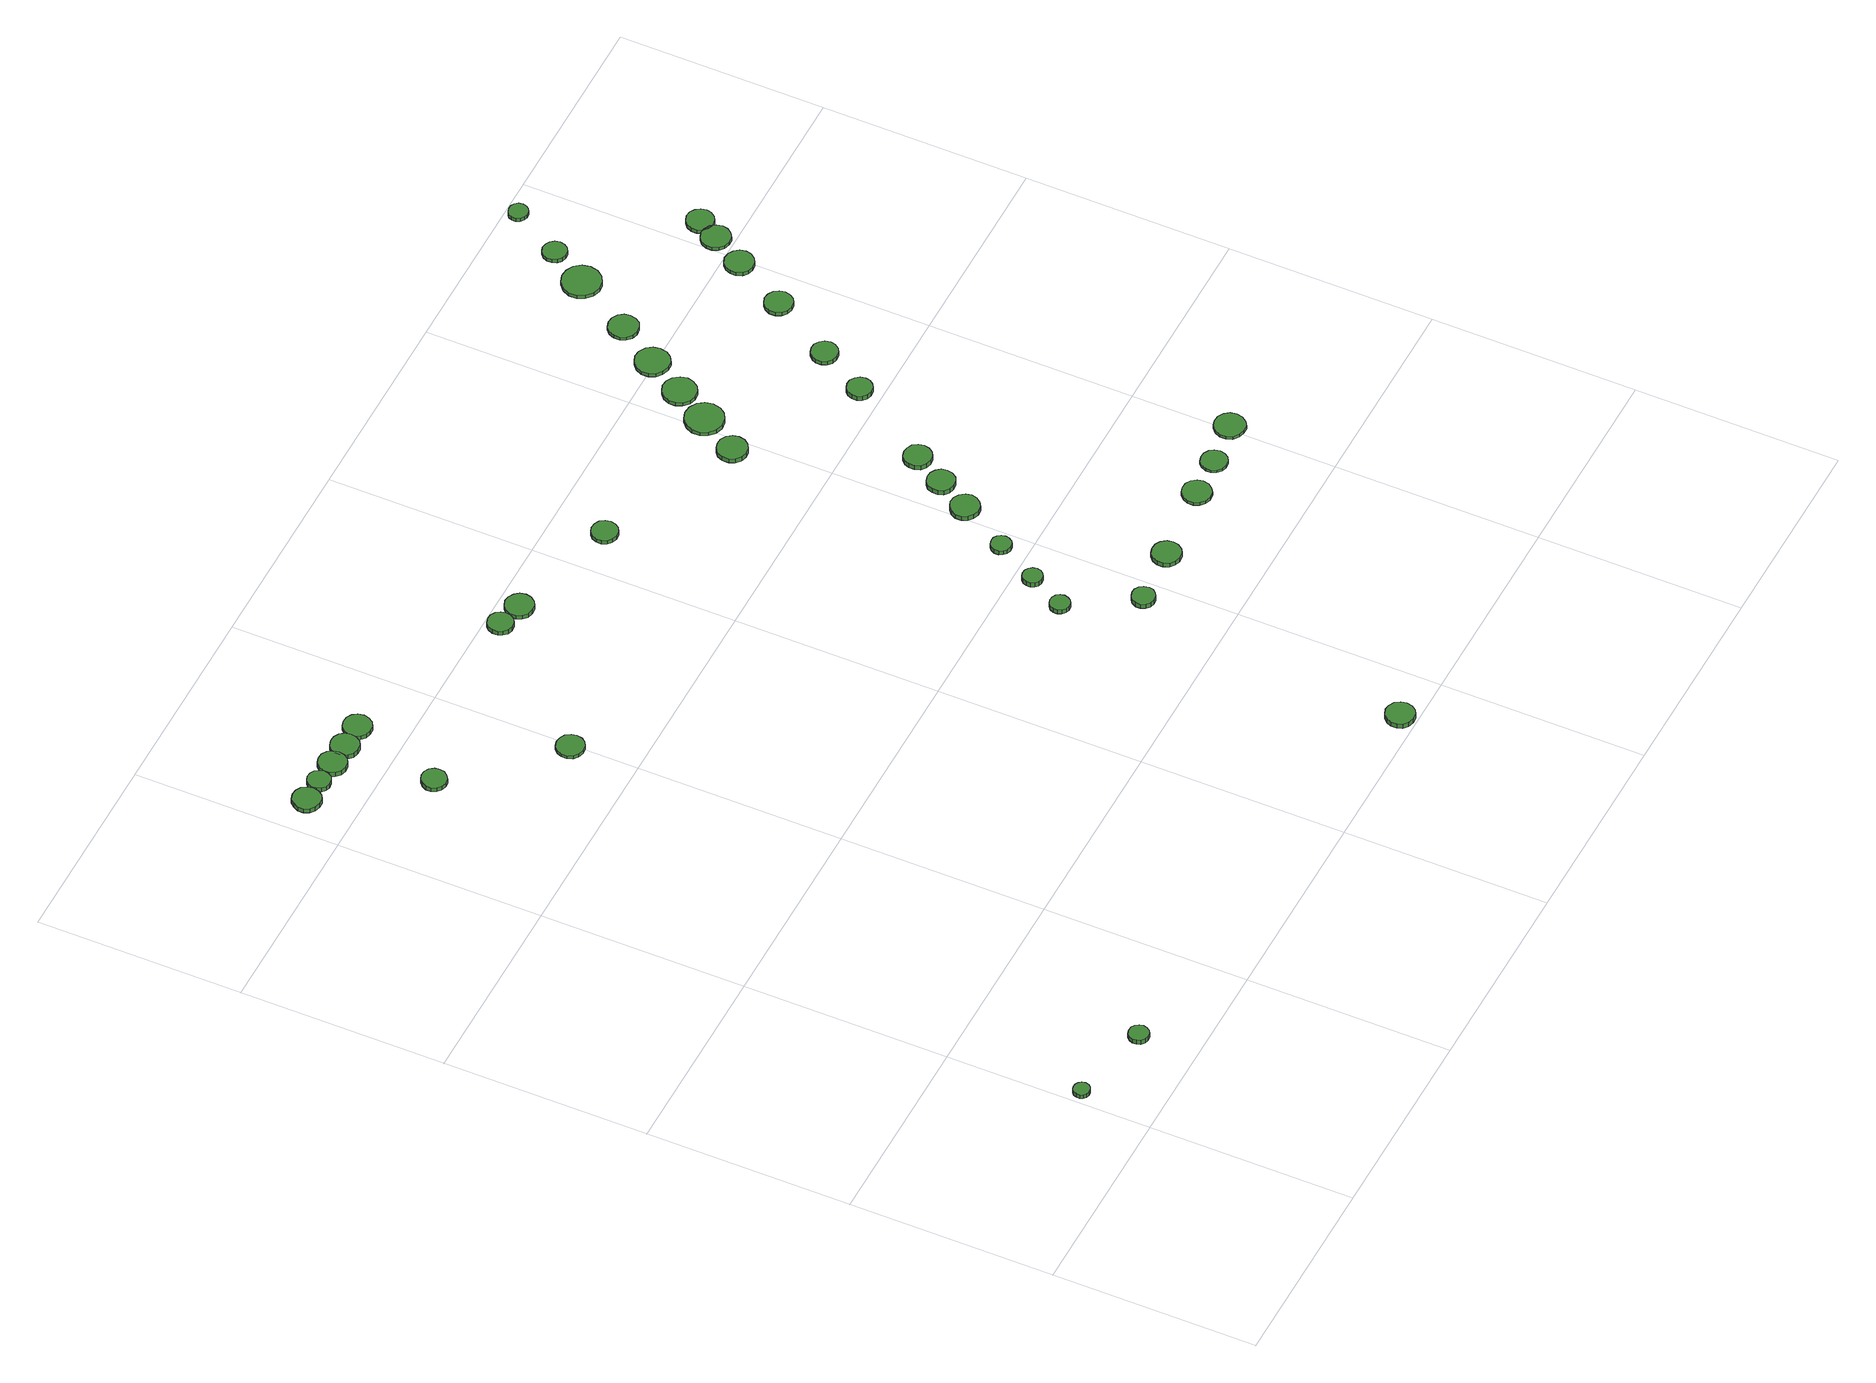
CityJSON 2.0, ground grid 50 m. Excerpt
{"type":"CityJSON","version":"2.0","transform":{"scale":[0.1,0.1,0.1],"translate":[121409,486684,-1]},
"CityObjects":{
"tree1":{"type":"SolitaryVegetationObject","attributes":{"function":"something"},"geometry":[{"type":"MultiSurface","lod":"1","boundaries":[[[0,1,2,3,4,5,6,7,8,9,10,11,12,13,14]],[[15,16,17,18,19,20,21,22,23,24,25,26,27,28,29]],[[0,29,28,1]],[[1,28,27,2]],[[2,27,26,3]],[[3,26,25,4]],[[4,25,24,5]],[[5,24,23,6]],[[6,23,22,7]],[[7,22,21,8]],[[8,21,20,9]],[[9,20,19,10]],[[10,19,18,11]],[[11,18,17,12]],[[12,17,16,13]],[[13,16,15,14]],[[14,15,29,0]]]}]},
"tree2":{"type":"SolitaryVegetationObject","attributes":{"function":"something"},"geometry":[{"type":"MultiSurface","lod":"1","boundaries":[[[30,31,32,33,34,35,36,37,38,39,40,41,42,43,44]],[[45,46,47,48,49,50,51,52,53,54,55,56,57,58,59]],[[30,59,58,31]],[[31,58,57,32]],[[32,57,56,33]],[[33,56,55,34]],[[34,55,54,35]],[[35,54,53,36]],[[36,53,52,37]],[[37,52,51,38]],[[38,51,50,39]],[[39,50,49,40]],[[40,49,48,41]],[[41,48,47,42]],[[42,47,46,43]],[[43,46,45,44]],[[44,45,59,30]]]}]},
"tree3":{"type":"SolitaryVegetationObject","attributes":{"function":"something"},"geometry":[{"type":"MultiSurface","lod":"1","boundaries":[[[60,61,62,63,64,65,66,67,68,69,70,71,72,73,74]],[[75,76,77,78,79,80,81,82,83,84,85,86,87,88,89]],[[60,89,88,61]],[[61,88,87,62]],[[62,87,86,63]],[[63,86,85,64]],[[64,85,84,65]],[[65,84,83,66]],[[66,83,82,67]],[[67,82,81,68]],[[68,81,80,69]],[[69,80,79,70]],[[70,79,78,71]],[[71,78,77,72]],[[72,77,76,73]],[[73,76,75,74]],[[74,75,89,60]]]}]},
"tree4":{"type":"SolitaryVegetationObject","attributes":{"function":"something"},"geometry":[{"type":"MultiSurface","lod":"1","boundaries":[[[90,91,92,93,94,95,96,97,98,99,100,101,102,103,104]],[[105,106,107,108,109,110,111,112,113,114,115,116,117,118,119]],[[90,119,118,91]],[[91,118,117,92]],[[92,117,116,93]],[[93,116,115,94]],[[94,115,114,95]],[[95,114,113,96]],[[96,113,112,97]],[[97,112,111,98]],[[98,111,110,99]],[[99,110,109,100]],[[100,109,108,101]],[[101,108,107,102]],[[102,107,106,103]],[[103,106,105,104]],[[104,105,119,90]]]}]},
"tree5":{"type":"SolitaryVegetationObject","attributes":{"function":"something"},"geometry":[{"type":"MultiSurface","lod":"1","boundaries":[[[120,121,122,123,124,125,126,127,128,129,130,131,132,133,134]],[[135,136,137,138,139,140,141,142,143,144,145,146,147,148,149]],[[120,149,148,121]],[[121,148,147,122]],[[122,147,146,123]],[[123,146,145,124]],[[124,145,144,125]],[[125,144,143,126]],[[126,143,142,127]],[[127,142,141,128]],[[128,141,140,129]],[[129,140,139,130]],[[130,139,138,131]],[[131,138,137,132]],[[132,137,136,133]],[[133,136,135,134]],[[134,135,149,120]]]}]},
"tree6":{"type":"SolitaryVegetationObject","attributes":{"function":"something"},"geometry":[{"type":"MultiSurface","lod":"1","boundaries":[[[150,151,152,153,154,155,156,157,158,159,160,161,162,163,164]],[[165,166,167,168,169,170,171,172,173,174,175,176,177,178,179]],[[150,179,178,151]],[[151,178,177,152]],[[152,177,176,153]],[[153,176,175,154]],[[154,175,174,155]],[[155,174,173,156]],[[156,173,172,157]],[[157,172,171,158]],[[158,171,170,159]],[[159,170,169,160]],[[160,169,168,161]],[[161,168,167,162]],[[162,167,166,163]],[[163,166,165,164]],[[164,165,179,150]]]}]},
"tree7":{"type":"SolitaryVegetationObject","attributes":{"function":"something"},"geometry":[{"type":"MultiSurface","lod":"1","boundaries":[[[180,181,182,183,184,185,186,187,188,189,190,191,192,193,194]],[[195,196,197,198,199,200,201,202,203,204,205,206,207,208,209]],[[180,209,208,181]],[[181,208,207,182]],[[182,207,206,183]],[[183,206,205,184]],[[184,205,204,185]],[[185,204,203,186]],[[186,203,202,187]],[[187,202,201,188]],[[188,201,200,189]],[[189,200,199,190]],[[190,199,198,191]],[[191,198,197,192]],[[192,197,196,193]],[[193,196,195,194]],[[194,195,209,180]]]}]},
"tree8":{"type":"SolitaryVegetationObject","attributes":{"function":"something"},"geometry":[{"type":"MultiSurface","lod":"1","boundaries":[[[210,211,212,213,214,215,216,217,218,219,220,221,222,223,224]],[[225,226,227,228,229,230,231,232,233,234,235,236,237,238,239]],[[210,239,238,211]],[[211,238,237,212]],[[212,237,236,213]],[[213,236,235,214]],[[214,235,234,215]],[[215,234,233,216]],[[216,233,232,217]],[[217,232,231,218]],[[218,231,230,219]],[[219,230,229,220]],[[220,229,228,221]],[[221,228,227,222]],[[222,227,226,223]],[[223,226,225,224]],[[224,225,239,210]]]}]},
"tree9":{"type":"SolitaryVegetationObject","attributes":{"function":"something"},"geometry":[{"type":"MultiSurface","lod":"1","boundaries":[[[240,241,242,243,244,245,246,247,248,249,250,251,252,253,254]],[[255,256,257,258,259,260,261,262,263,264,265,266,267,268,269]],[[240,269,268,241]],[[241,268,267,242]],[[242,267,266,243]],[[243,266,265,244]],[[244,265,264,245]],[[245,264,263,246]],[[246,263,262,247]],[[247,262,261,248]],[[248,261,260,249]],[[249,260,259,250]],[[250,259,258,251]],[[251,258,257,252]],[[252,257,256,253]],[[253,256,255,254]],[[254,255,269,240]]]}]},
"tree10":{"type":"SolitaryVegetationObject","attributes":{"function":"something"},"geometry":[{"type":"MultiSurface","lod":"1","boundaries":[[[270,271,272,273,274,275,276,277,278,279,280,281,282,283,284]],[[285,286,287,288,289,290,291,292,293,294,295,296,297,298,299]],[[270,299,298,271]],[[271,298,297,272]],[[272,297,296,273]],[[273,296,295,274]],[[274,295,294,275]],[[275,294,293,276]],[[276,293,292,277]],[[277,292,291,278]],[[278,291,290,279]],[[279,290,289,280]],[[280,289,288,281]],[[281,288,287,282]],[[282,287,286,283]],[[283,286,285,284]],[[284,285,299,270]]]}]},
"tree11":{"type":"SolitaryVegetationObject","attributes":{"function":"something"},"geometry":[{"type":"MultiSurface","lod":"1","boundaries":[[[300,301,302,303,304,305,306,307,308,309,310,311,312,313,314]],[[315,316,317,318,319,320,321,322,323,324,325,326,327,328,329]],[[300,329,328,301]],[[301,328,327,302]],[[302,327,326,303]],[[303,326,325,304]],[[304,325,324,305]],[[305,324,323,306]],[[306,323,322,307]],[[307,322,321,308]],[[308,321,320,309]],[[309,320,319,310]],[[310,319,318,311]],[[311,318,317,312]],[[312,317,316,313]],[[313,316,315,314]],[[314,315,329,300]]]}]},
"tree12":{"type":"SolitaryVegetationObject","attributes":{"function":"something"},"geometry":[{"type":"MultiSurface","lod":"1","boundaries":[[[330,331,332,333,334,335,336,337,338,339,340,341,342,343,344]],[[345,346,347,348,349,350,351,352,353,354,355,356,357,358,359]],[[330,359,358,331]],[[331,358,357,332]],[[332,357,356,333]],[[333,356,355,334]],[[334,355,354,335]],[[335,354,353,336]],[[336,353,352,337]],[[337,352,351,338]],[[338,351,350,339]],[[339,350,349,340]],[[340,349,348,341]],[[341,348,347,342]],[[342,347,346,343]],[[343,346,345,344]],[[344,345,359,330]]]}]},
"tree13":{"type":"SolitaryVegetationObject","attributes":{"function":"something"},"geometry":[{"type":"MultiSurface","lod":"1","boundaries":[[[360,361,362,363,364,365,366,367,368,369,370,371,372,373,374]],[[375,376,377,378,379,380,381,382,383,384,385,386,387,388,389]],[[360,389,388,361]],[[361,388,387,362]],[[362,387,386,363]],[[363,386,385,364]],[[364,385,384,365]],[[365,384,383,366]],[[366,383,382,367]],[[367,382,381,368]],[[368,381,380,369]],[[369,380,379,370]],[[370,379,378,371]],[[371,378,377,372]],[[372,377,376,373]],[[373,376,375,374]],[[374,375,389,360]]]}]},
"tree14":{"type":"SolitaryVegetationObject","attributes":{"function":"something"},"geometry":[{"type":"MultiSurface","lod":"1","boundaries":[[[390,391,392,393,394,395,396,397,398,399,400,401,402,403,404]],[[405,406,407,408,409,410,411,412,413,414,415,416,417,418,419]],[[390,419,418,391]],[[391,418,417,392]],[[392,417,416,393]],[[393,416,415,394]],[[394,415,414,395]],[[395,414,413,396]],[[396,413,412,397]],[[397,412,411,398]],[[398,411,410,399]],[[399,410,409,400]],[[400,409,408,401]],[[401,408,407,402]],[[402,407,406,403]],[[403,406,405,404]],[[404,405,419,390]]]}]},
"tree15":{"type":"SolitaryVegetationObject","attributes":{"function":"something"},"geometry":[{"type":"MultiSurface","lod":"1","boundaries":[[[420,421,422,423,424,425,426,427,428,429,430,431,432,433,434]],[[435,436,437,438,439,440,441,442,443,444,445,446,447,448,449]],[[420,449,448,421]],[[421,448,447,422]],[[422,447,446,423]],[[423,446,445,424]],[[424,445,444,425]],[[425,444,443,426]],[[426,443,442,427]],[[427,442,441,428]],[[428,441,440,429]],[[429,440,439,430]],[[430,439,438,431]],[[431,438,437,432]],[[432,437,436,433]],[[433,436,435,434]],[[434,435,449,420]]]}]},
"tree16":{"type":"SolitaryVegetationObject","attributes":{"function":"something"},"geometry":[{"type":"MultiSurface","lod":"1","boundaries":[[[450,451,452,453,454,455,456,457,458,459,460,461,462,463,464]],[[465,466,467,468,469,470,471,472,473,474,475,476,477,478,479]],[[450,479,478,451]],[[451,478,477,452]],[[452,477,476,453]],[[453,476,475,454]],[[454,475,474,455]],[[455,474,473,456]],[[456,473,472,457]],[[457,472,471,458]],[[458,471,470,459]],[[459,470,469,460]],[[460,469,468,461]],[[461,468,467,462]],[[462,467,466,463]],[[463,466,465,464]],[[464,465,479,450]]]}]},
"tree17":{"type":"SolitaryVegetationObject","attributes":{"function":"something"},"geometry":[{"type":"MultiSurface","lod":"1","boundaries":[[[480,481,482,483,484,485,486,487,488,489,490,491,492,493,494]],[[495,496,497,498,499,500,501,502,503,504,505,506,507,508,509]],[[480,509,508,481]],[[481,508,507,482]],[[482,507,506,483]],[[483,506,505,484]],[[484,505,504,485]],[[485,504,503,486]],[[486,503,502,487]],[[487,502,501,488]],[[488,501,500,489]],[[489,500,499,490]],[[490,499,498,491]],[[491,498,497,492]],[[492,497,496,493]],[[493,496,495,494]],[[494,495,509,480]]]}]},
"tree18":{"type":"SolitaryVegetationObject","attributes":{"function":"something"},"geometry":[{"type":"MultiSurface","lod":"1","boundaries":[[[510,511,512,513,514,515,516,517,518,519,520,521,522,523,524]],[[525,526,527,528,529,530,531,532,533,534,535,536,537,538,539]],[[510,539,538,511]],[[511,538,537,512]],[[512,537,536,513]],[[513,536,535,514]],[[514,535,534,515]],[[515,534,533,516]],[[516,533,532,517]],[[517,532,531,518]],[[518,531,530,519]],[[519,530,529,520]],[[520,529,528,521]],[[521,528,527,522]],[[522,527,526,523]],[[523,526,525,524]],[[524,525,539,510]]]}]},
"tree19":{"type":"SolitaryVegetationObject","attributes":{"function":"something"},"geometry":[{"type":"MultiSurface","lod":"1","boundaries":[[[540,541,542,543,544,545,546,547,548,549,550,551,552,553,554]],[[555,556,557,558,559,560,561,562,563,564,565,566,567,568,569]],[[540,569,568,541]],[[541,568,567,542]],[[542,567,566,543]],[[543,566,565,544]],[[544,565,564,545]],[[545,564,563,546]],[[546,563,562,547]],[[547,562,561,548]],[[548,561,560,549]],[[549,560,559,550]],[[550,559,558,551]],[[551,558,557,552]],[[552,557,556,553]],[[553,556,555,554]],[[554,555,569,540]]]}]},
"tree20":{"type":"SolitaryVegetationObject","attributes":{"function":"something"},"geometry":[{"type":"MultiSurface","lod":"1","boundaries":[[[570,571,572,573,574,575,576,577,578,579,580,581,582,583,584]],[[585,586,587,588,589,590,591,592,593,594,595,596,597,598,599]],[[570,599,598,571]],[[571,598,597,572]],[[572,597,596,573]],[[573,596,595,574]],[[574,595,594,575]],[[575,594,593,576]],[[576,593,592,577]],[[577,592,591,578]],[[578,591,590,579]],[[579,590,589,580]],[[580,589,588,581]],[[581,588,587,582]],[[582,587,586,583]],[[583,586,585,584]],[[584,585,599,570]]]}]},
"tree21":{"type":"SolitaryVegetationObject","attributes":{"function":"something"},"geometry":[{"type":"MultiSurface","lod":"1","boundaries":[[[600,601,602,603,604,605,606,607,608,609,610,611,612,613,614]],[[615,616,617,618,619,620,621,622,623,624,625,626,627,628,629]],[[600,629,628,601]],[[601,628,627,602]],[[602,627,626,603]],[[603,626,625,604]],[[604,625,624,605]],[[605,624,623,606]],[[606,623,622,607]],[[607,622,621,608]],[[608,621,620,609]],[[609,620,619,610]],[[610,619,618,611]],[[611,618,617,612]],[[612,617,616,613]],[[613,616,615,614]],[[614,615,629,600]]]}]},
"tree22":{"type":"SolitaryVegetationObject","attributes":{"function":"something"},"geometry":[{"type":"MultiSurface","lod":"1","boundaries":[[[630,631,632,633,634,635,636,637,638,639,640,641,642,643,644]],[[645,646,647,648,649,650,651,652,653,654,655,656,657,658,659]],[[630,659,658,631]],[[631,658,657,632]],[[632,657,656,633]],[[633,656,655,634]],[[634,655,654,635]],[[635,654,653,636]],[[636,653,652,637]],[[637,652,651,638]],[[638,651,650,639]],[[639,650,649,640]],[[640,649,648,641]],[[641,648,647,642]],[[642,647,646,643]],[[643,646,645,644]],[[644,645,659,630]]]}]},
"tree23":{"type":"SolitaryVegetationObject","attributes":{"function":"something"},"geometry":[{"type":"MultiSurface","lod":"1","boundaries":[[[660,661,662,663,664,665,666,667,668,669,670,671,672,673,674]],[[675,676,677,678,679,680,681,682,683,684,685,686,687,688,689]],[[660,689,688,661]],[[661,688,687,662]],[[662,687,686,663]],[[663,686,685,664]],[[664,685,684,665]],[[665,684,683,666]],[[666,683,682,667]],[[667,682,681,668]],[[668,681,680,669]],[[669,680,679,670]],[[670,679,678,671]],[[671,678,677,672]],[[672,677,676,673]],[[673,676,675,674]],[[674,675,689,660]]]}]},
"tree24":{"type":"SolitaryVegetationObject","attributes":{"function":"something"},"geometry":[{"type":"MultiSurface","lod":"1","boundaries":[[[690,691,692,693,694,695,696,697,698,699,700,701,702,703,704]],[[705,706,707,708,709,710,711,712,713,714,715,716,717,718,719]],[[690,719,718,691]],[[691,718,717,692]],[[692,717,716,693]],[[693,716,715,694]],[[694,715,714,695]],[[695,714,713,696]],[[696,713,712,697]],[[697,712,711,698]],[[698,711,710,699]],[[699,710,709,700]],[[700,709,708,701]],[[701,708,707,702]],[[702,707,706,703]],[[703,706,705,704]],[[704,705,719,690]]]}]},
"tree25":{"type":"SolitaryVegetationObject","attributes":{"function":"something"},"geometry":[{"type":"MultiSurface","lod":"1","boundaries":[[[720,721,722,723,724,725,726,727,728,729,730,731,732,733,734]],[[735,736,737,738,739,740,741,742,743,744,745,746,747,748,749]],[[720,749,748,721]],[[721,748,747,722]],[[722,747,746,723]],[[723,746,745,724]],[[724,745,744,725]],[[725,744,743,726]],[[726,743,742,727]],[[727,742,741,728]],[[728,741,740,729]],[[729,740,739,730]],[[730,739,738,731]],[[731,738,737,732]],[[732,737,736,733]],[[733,736,735,734]],[[734,735,749,720]]]}]},
"tree26":{"type":"SolitaryVegetationObject","attributes":{"function":"something"},"geometry":[{"type":"MultiSurface","lod":"1","boundaries":[[[750,751,752,753,754,755,756,757,758,759,760,761,762,763,764]],[[765,766,767,768,769,770,771,772,773,774,775,776,777,778,779]],[[750,779,778,751]],[[751,778,777,752]],[[752,777,776,753]],[[753,776,775,754]],[[754,775,774,755]],[[755,774,773,756]],[[756,773,772,757]],[[757,772,771,758]],[[758,771,770,759]],[[759,770,769,760]],[[760,769,768,761]],[[761,768,767,762]],[[762,767,766,763]],[[763,766,765,764]],[[764,765,779,750]]]}]},
"tree27":{"type":"SolitaryVegetationObject","attributes":{"function":"something"},"geometry":[{"type":"MultiSurface","lod":"1","boundaries":[[[780,781,782,783,784,785,786,787,788,789,790,791,792,793,794]],[[795,796,797,798,799,800,801,802,803,804,805,806,807,808,809]],[[780,809,808,781]],[[781,808,807,782]],[[782,807,806,783]],[[783,806,805,784]],[[784,805,804,785]],[[785,804,803,786]],[[786,803,802,787]],[[787,802,801,788]],[[788,801,800,789]],[[789,800,799,790]],[[790,799,798,791]],[[791,798,797,792]],[[792,797,796,793]],[[793,796,795,794]],[[794,795,809,780]]]}]},
"tree28":{"type":"SolitaryVegetationObject","attributes":{"function":"something"},"geometry":[{"type":"MultiSurface","lod":"1","boundaries":[[[810,811,812,813,814,815,816,817,818,819,820,821,822,823,824]],[[825,826,827,828,829,830,831,832,833,834,835,836,837,838,839]],[[810,839,838,811]],[[811,838,837,812]],[[812,837,836,813]],[[813,836,835,814]],[[814,835,834,815]],[[815,834,833,816]],[[816,833,832,817]],[[817,832,831,818]],[[818,831,830,819]],[[819,830,829,820]],[[820,829,828,821]],[[821,828,827,822]],[[822,827,826,823]],[[823,826,825,824]],[[824,825,839,810]]]}]},
"tree29":{"type":"SolitaryVegetationObject","attributes":{"function":"something"},"geometry":[{"type":"MultiSurface","lod":"1","boundaries":[[[840,841,842,843,844,845,846,847,848,849,850,851,852,853,854]],[[855,856,857,858,859,860,861,862,863,864,865,866,867,868,869]],[[840,869,868,841]],[[841,868,867,842]],[[842,867,866,843]],[[843,866,865,844]],[[844,865,864,845]],[[845,864,863,846]],[[846,863,862,847]],[[847,862,861,848]],[[848,861,860,849]],[[849,860,859,850]],[[850,859,858,851]],[[851,858,857,852]],[[852,857,856,853]],[[853,856,855,854]],[[854,855,869,840]]]}]},
"tree30":{"type":"SolitaryVegetationObject","attributes":{"function":"something"},"geometry":[{"type":"MultiSurface","lod":"1","boundaries":[[[870,871,872,873,874,875,876,877,878,879,880,881,882,883,884]],[[885,886,887,888,889,890,891,892,893,894,895,896,897,898,899]],[[870,899,898,871]],[[871,898,897,872]],[[872,897,896,873]],[[873,896,895,874]],[[874,895,894,875]],[[875,894,893,876]],[[876,893,892,877]],[[877,892,891,878]],[[878,891,890,879]],[[879,890,889,880]],[[880,889,888,881]],[[881,888,887,882]],[[882,887,886,883]],[[883,886,885,884]],[[884,885,899,870]]]}]},
"tree31":{"type":"SolitaryVegetationObject","attributes":{"function":"something"},"geometry":[{"type":"MultiSurface","lod":"1","boundaries":[[[900,901,902,903,904,905,906,907,908,909,910,911,912,913,914]],[[915,916,917,918,919,920,921,922,923,924,925,926,927,928,929]],[[900,929,928,901]],[[901,928,927,902]],[[902,927,926,903]],[[903,926,925,904]],[[904,925,924,905]],[[905,924,923,906]],[[906,923,922,907]],[[907,922,921,908]],[[908,921,920,909]],[[909,920,919,910]],[[910,919,918,911]],[[911,918,917,912]],[[912,917,916,913]],[[913,916,915,914]],[[914,915,929,900]]]}]},
"tree32":{"type":"SolitaryVegetationObject","attributes":{"function":"something"},"geometry":[{"type":"MultiSurface","lod":"1","boundaries":[[[930,931,932,933,934,935,936,937,938,939,940,941,942,943,944]],[[945,946,947,948,949,950,951,952,953,954,955,956,957,958,959]],[[930,959,958,931]],[[931,958,957,932]],[[932,957,956,933]],[[933,956,955,934]],[[934,955,954,935]],[[935,954,953,936]],[[936,953,952,937]],[[937,952,951,938]],[[938,951,950,939]],[[939,950,949,940]],[[940,949,948,941]],[[941,948,947,942]],[[942,947,946,943]],[[943,946,945,944]],[[944,945,959,930]]]}]},
"tree33":{"type":"SolitaryVegetationObject","attributes":{"function":"something"},"geometry":[{"type":"MultiSurface","lod":"1","boundaries":[[[960,961,962,963,964,965,966,967,968,969,970,971,972,973,974]],[[975,976,977,978,979,980,981,982,983,984,985,986,987,988,989]],[[960,989,988,961]],[[961,988,987,962]],[[962,987,986,963]],[[963,986,985,964]],[[964,985,984,965]],[[965,984,983,966]],[[966,983,982,967]],[[967,982,981,968]],[[968,981,980,969]],[[969,980,979,970]],[[970,979,978,971]],[[971,978,977,972]],[[972,977,976,973]],[[973,976,975,974]],[[974,975,989,960]]]}]},
"tree34":{"type":"SolitaryVegetationObject","attributes":{"function":"something"},"geometry":[{"type":"MultiSurface","lod":"1","boundaries":[[[990,991,992,993,994,995,996,997,998,999,1000,1001,1002,1003,1004]],[[1005,1006,1007,1008,1009,1010,1011,1012,1013,1014,1015,1016,1017,1018,1019]],[[990,1019,1018,991]],[[991,1018,1017,992]],[[992,1017,1016,993]],[[993,1016,1015,994]],[[994,1015,1014,995]],[[995,1014,1013,996]],[[996,1013,1012,997]],[[997,1012,1011,998]],[[998,1011,1010,999]],[[999,1010,1009,1000]],[[1000,1009,1008,1001]],[[1001,1008,1007,1002]],[[1002,1007,1006,1003]],[[1003,1006,1005,1004]],[[1004,1005,1019,990]]]}]},
"tree35":{"type":"SolitaryVegetationObject","attributes":{"function":"something"},"geometry":[{"type":"MultiSurface","lod":"1","boundaries":[[[1020,1021,1022,1023,1024,1025,1026,1027,1028,1029,1030,1031,1032,1033,1034]],[[1035,1036,1037,1038,1039,1040,1041,1042,1043,1044,1045,1046,1047,1048,1049]],[[1020,1049,1048,1021]],[[1021,1048,1047,1022]],[[1022,1047,1046,1023]],[[1023,1046,1045,1024]],[[1024,1045,1044,1025]],[[1025,1044,1043,1026]],[[1026,1043,1042,1027]],[[1027,1042,1041,1028]],[[1028,1041,1040,1029]],[[1029,1040,1039,1030]],[[1030,1039,1038,1031]],[[1031,1038,1037,1032]],[[1032,1037,1036,1033]],[[1033,1036,1035,1034]],[[1034,1035,1049,1020]]]}]},
"tree36":{"type":"SolitaryVegetationObject","attributes":{"function":"something"},"geometry":[{"type":"MultiSurface","lod":"1","boundaries":[[[1050,1051,1052,1053,1054,1055,1056,1057,1058,1059,1060,1061,1062,1063,1064]],[[1065,1066,1067,1068,1069,1070,1071,1072,1073,1074,1075,1076,1077,1078,1079]],[[1050,1079,1078,1051]],[[1051,1078,1077,1052]],[[1052,1077,1076,1053]],[[1053,1076,1075,1054]],[[1054,1075,1074,1055]],[[1055,1074,1073,1056]],[[1056,1073,1072,1057]],[[1057,1072,1071,1058]],[[1058,1071,1070,1059]],[[1059,1070,1069,1060]],[[1060,1069,1068,1061]],[[1061,1068,1067,1062]],[[1062,1067,1066,1063]],[[1063,1066,1065,1064]],[[1064,1065,1079,1050]]]}]},
"tree37":{"type":"SolitaryVegetationObject","attributes":{"function":"something"},"geometry":[{"type":"MultiSurface","lod":"1","boundaries":[[[1080,1081,1082,1083,1084,1085,1086,1087,1088,1089,1090,1091,1092,1093,1094]],[[1095,1096,1097,1098,1099,1100,1101,1102,1103,1104,1105,1106,1107,1108,1109]],[[1080,1109,1108,1081]],[[1081,1108,1107,1082]],[[1082,1107,1106,1083]],[[1083,1106,1105,1084]],[[1084,1105,1104,1085]],[[1085,1104,1103,1086]],[[1086,1103,1102,1087]],[[1087,1102,1101,1088]],[[1088,1101,1100,1089]],[[1089,1100,1099,1090]],[[1090,1099,1098,1091]],[[1091,1098,1097,1092]],[[1092,1097,1096,1093]],[[1093,1096,1095,1094]],[[1094,1095,1109,1080]]]}]},
"tree38":{"type":"SolitaryVegetationObject","attributes":{"function":"something"},"geometry":[{"type":"MultiSurface","lod":"1","boundaries":[[[1110,1111,1112,1113,1114,1115,1116,1117,1118,1119,1120,1121,1122,1123,1124]],[[1125,1126,1127,1128,1129,1130,1131,1132,1133,1134,1135,1136,1137,1138,1139]],[[1110,1139,1138,1111]],[[1111,1138,1137,1112]],[[1112,1137,1136,1113]],[[1113,1136,1135,1114]],[[1114,1135,1134,1115]],[[1115,1134,1133,1116]],[[1116,1133,1132,1117]],[[1117,1132,1131,1118]],[[1118,1131,1130,1119]],[[1119,1130,1129,1120]],[[1120,1129,1128,1121]],[[1121,1128,1127,1122]],[[1122,1127,1126,1123]],[[1123,1126,1125,1124]],[[1124,1125,1139,1110]]]}]}
},
"vertices":[
[42,178,31],[40,187,31],[35,193,31],[28,197,31],[20,198,31],[12,196,31],[6,190,31],[3,183,31],[3,174,31],[6,167,31],[12,161,31],[20,159,31],[28,160,31],[35,164,31],[40,170,31],[40,170,19],[35,164,19],[28,160,19],[20,159,19],[12,161,19],[6,167,19],[3,174,19],[3,183,19],[6,190,19],[12,196,19],[20,198,19],[28,197,19],[35,193,19],[40,187,19],[42,178,19],
[260,140,25],[258,150,25],[252,158,25],[244,163,25],[234,164,25],[224,161,25],[217,154,25],[213,145,25],[213,135,25],[217,126,25],[224,119,25],[234,116,25],[244,117,25],[252,122,25],[258,131,25],[258,131,12],[252,122,12],[244,117,12],[234,116,12],[224,119,12],[217,126,12],[213,135,12],[213,145,12],[217,154,12],[224,161,12],[234,164,12],[244,163,12],[252,158,12],[258,150,12],[260,140,12],
[118,2116,27],[115,2130,27],[107,2142,27],[95,2149,27],[81,2150,27],[67,2146,27],[57,2136,27],[51,2123,27],[51,2109,27],[57,2096,27],[67,2087,27],[81,2083,27],[95,2084,27],[107,2091,27],[115,2103,27],[115,2103,14],[107,2091,14],[95,2084,14],[81,2083,14],[67,2087,14],[57,2096,14],[51,2109,14],[51,2123,14],[57,2136,14],[67,2146,14],[81,2150,14],[95,2149,14],[107,2142,14],[115,2130,14],[118,2116,14],
[177,2117,25],[174,2128,25],[168,2138,25],[158,2143,25],[146,2145,25],[135,2141,25],[127,2133,25],[122,2123,25],[122,2111,25],[127,2101,25],[135,2093,25],[146,2089,25],[158,2091,25],[168,2096,25],[174,2106,25],[174,2106,13],[168,2096,13],[158,2091,13],[146,2089,13],[135,2093,13],[127,2101,13],[122,2111,13],[122,2123,13],[127,2133,13],[135,2141,13],[146,2145,13],[158,2143,13],[168,2138,13],[174,2128,13],[177,2117,13],
[294,1889,23],[292,1901,23],[284,1912,23],[273,1918,23],[261,1919,23],[249,1915,23],[240,1907,23],[234,1895,23],[234,1883,23],[240,1871,23],[249,1863,23],[261,1859,23],[273,1860,23],[284,1867,23],[292,1877,23],[292,1877,11],[284,1867,11],[273,1860,11],[261,1859,11],[249,1863,11],[240,1871,11],[234,1883,11],[234,1895,11],[240,1907,11],[249,1915,11],[261,1919,11],[273,1918,11],[284,1912,11],[292,1901,11],[294,1889,11],
[244,2113,25],[241,2127,25],[233,2138,25],[221,2146,25],[207,2147,25],[193,2143,25],[183,2133,25],[177,2120,25],[177,2106,25],[183,2093,25],[193,2084,25],[207,2079,25],[221,2081,25],[233,2088,25],[241,2099,25],[241,2099,12],[233,2088,12],[221,2081,12],[207,2079,12],[193,2084,12],[183,2093,12],[177,2106,12],[177,2120,12],[183,2133,12],[193,2143,12],[207,2147,12],[221,2146,12],[233,2138,12],[241,2127,12],[244,2113,12],
[304,2112,25],[301,2126,25],[293,2137,25],[281,2144,25],[267,2145,25],[253,2141,25],[243,2132,25],[237,2119,25],[237,2105,25],[243,2092,25],[253,2082,25],[267,2078,25],[281,2079,25],[293,2086,25],[301,2098,25],[301,2098,12],[293,2086,12],[281,2079,12],[267,2078,12],[253,2082,12],[243,2092,12],[237,2105,12],[237,2119,12],[243,2132,12],[253,2141,12],[267,2145,12],[281,2144,12],[293,2137,12],[301,2126,12],[304,2112,12],
[371,2112,23],[368,2126,23],[360,2138,23],[347,2145,23],[333,2146,23],[320,2142,23],[310,2132,23],[304,2119,23],[304,2105,23],[310,2092,23],[320,2083,23],[333,2079,23],[347,2080,23],[360,2087,23],[368,2099,23],[368,2099,11],[360,2087,11],[347,2080,11],[333,2079,11],[320,2083,11],[310,2092,11],[304,2105,11],[304,2119,11],[310,2132,11],[320,2142,11],[333,2146,11],[347,2145,11],[360,2138,11],[368,2126,11],[371,2112,11],
[525,1662,16],[522,1675,16],[514,1687,16],[502,1693,16],[488,1695,16],[475,1691,16],[464,1681,16],[459,1669,16],[459,1655,16],[464,1642,16],[475,1633,16],[488,1629,16],[502,1630,16],[514,1637,16],[522,1648,16],[522,1648,7],[514,1637,7],[502,1630,7],[488,1629,7],[475,1633,7],[464,1642,7],[459,1655,7],[459,1669,7],[464,1681,7],[475,1691,7],[488,1695,7],[502,1693,7],[514,1687,7],[522,1675,7],[525,1662,7],
[793,1964,19],[790,1976,19],[783,1986,19],[772,1993,19],[759,1994,19],[747,1990,19],[738,1982,19],[733,1970,19],[733,1957,19],[738,1946,19],[747,1937,19],[759,1933,19],[772,1935,19],[783,1941,19],[790,1951,19],[790,1951,7],[783,1941,7],[772,1935,7],[759,1933,7],[747,1937,7],[738,1946,7],[733,1957,7],[733,1970,7],[738,1982,7],[747,1990,7],[759,1994,7],[772,1993,7],[783,1986,7],[790,1976,7],[793,1964,7],
[1405,39,22],[1402,53,22],[1394,65,22],[1381,72,22],[1367,74,22],[1353,69,22],[1342,59,22],[1337,46,22],[1337,32,22],[1342,19,22],[1353,9,22],[1367,5,22],[1381,6,22],[1394,13,22],[1402,25,22],[1402,25,9],[1394,13,9],[1381,6,9],[1367,5,9],[1353,9,9],[1342,19,9],[1337,32,9],[1337,46,9],[1342,59,9],[1353,69,9],[1367,74,9],[1381,72,9],[1394,65,9],[1402,53,9],[1405,39,9],
[863,1949,19],[860,1963,19],[851,1974,19],[839,1981,19],[825,1983,19],[811,1978,19],[801,1969,19],[795,1956,19],[795,1942,19],[801,1929,19],[811,1919,19],[825,1915,19],[839,1916,19],[851,1923,19],[860,1935,19],[860,1935,7],[851,1923,7],[839,1916,7],[825,1915,7],[811,1919,7],[801,1929,7],[795,1942,7],[795,1956,7],[801,1969,7],[811,1978,7],[825,1983,7],[839,1981,7],[851,1974,7],[860,1963,7],[863,1949,7],
[1374,867,22],[1371,877,22],[1366,885,22],[1357,890,22],[1347,891,22],[1338,888,22],[1330,881,22],[1326,872,22],[1326,862,22],[1330,853,22],[1338,846,22],[1347,843,22],[1357,844,22],[1366,849,22],[1371,857,22],[1371,857,10],[1366,849,10],[1357,844,10],[1347,843,10],[1338,846,10],[1330,853,10],[1326,862,10],[1326,872,10],[1330,881,10],[1338,888,10],[1347,891,10],[1357,890,10],[1366,885,10],[1371,877,10],[1374,867,10],
[1474,707,25],[1472,719,25],[1465,728,25],[1455,734,25],[1444,735,25],[1433,731,25],[1424,724,25],[1419,713,25],[1419,702,25],[1424,691,25],[1433,683,25],[1444,680,25],[1455,681,25],[1465,687,25],[1472,696,25],[1472,696,12],[1465,687,12],[1455,681,12],[1444,680,12],[1433,683,12],[1424,691,12],[1419,702,12],[1419,713,12],[1424,724,12],[1433,731,12],[1444,735,12],[1455,734,12],[1465,728,12],[1472,719,12],[1474,707,12],
[1146,1876,18],[1143,1888,18],[1136,1899,18],[1124,1905,18],[1111,1907,18],[1099,1903,18],[1089,1894,18],[1084,1882,18],[1084,1869,18],[1089,1857,18],[1099,1849,18],[1111,1844,18],[1124,1846,18],[1136,1852,18],[1143,1863,18],[1143,1863,7],[1136,1852,7],[1124,1846,7],[1111,1844,7],[1099,1849,7],[1089,1857,7],[1084,1869,7],[1084,1882,7],[1089,1894,7],[1099,1903,7],[1111,1907,7],[1124,1905,7],[1136,1899,7],[1143,1888,7],[1146,1876,7],
[1423,958,20],[1421,968,20],[1415,976,20],[1407,981,20],[1397,982,20],[1387,979,20],[1380,972,20],[1376,963,20],[1376,953,20],[1380,944,20],[1387,937,20],[1397,934,20],[1407,935,20],[1415,940,20],[1421,948,20],[1421,948,7],[1415,940,7],[1407,935,7],[1397,934,7],[1387,937,7],[1380,944,7],[1376,953,7],[1376,963,7],[1380,972,7],[1387,979,7],[1397,982,7],[1407,981,7],[1415,976,7],[1421,968,7],[1423,958,7],
[1483,1064,19],[1481,1074,19],[1475,1082,19],[1467,1087,19],[1457,1088,19],[1447,1085,19],[1440,1079,19],[1435,1069,19],[1435,1059,19],[1440,1050,19],[1447,1043,19],[1457,1040,19],[1467,1041,19],[1475,1046,19],[1481,1055,19],[1481,1055,7],[1475,1046,7],[1467,1041,7],[1457,1040,7],[1447,1043,7],[1440,1050,7],[1435,1059,7],[1435,1069,7],[1440,1079,7],[1447,1085,7],[1457,1088,7],[1467,1087,7],[1475,1082,7],[1481,1074,7],[1483,1064,7],
[1628,721,19],[1625,735,19],[1616,747,19],[1604,754,19],[1589,755,19],[1576,751,19],[1565,741,19],[1559,728,19],[1559,714,19],[1565,700,19],[1576,691,19],[1589,686,19],[1604,688,19],[1616,695,19],[1625,707,19],[1625,707,7],[1616,695,7],[1604,688,7],[1589,686,7],[1576,691,7],[1565,700,7],[1559,714,7],[1559,728,7],[1565,741,7],[1576,751,7],[1589,755,7],[1604,754,7],[1616,747,7],[1625,735,7],[1628,721,7],
[1563,1186,20],[1560,1200,20],[1551,1212,20],[1539,1219,20],[1524,1221,20],[1511,1216,20],[1500,1207,20],[1494,1194,20],[1494,1179,20],[1500,1166,20],[1511,1156,20],[1524,1152,20],[1539,1153,20],[1551,1161,20],[1560,1172,20],[1560,1172,7],[1551,1161,7],[1539,1153,7],[1524,1152,7],[1511,1156,7],[1500,1166,7],[1494,1179,7],[1494,1194,7],[1500,1207,7],[1511,1216,7],[1524,1221,7],[1539,1219,7],[1551,1212,7],[1560,1200,7],[1563,1186,7],
[1605,1266,23],[1603,1280,23],[1594,1291,23],[1582,1298,23],[1569,1299,23],[1556,1295,23],[1545,1286,23],[1540,1273,23],[1540,1259,23],[1545,1247,23],[1556,1237,23],[1569,1233,23],[1582,1235,23],[1594,1241,23],[1603,1253,23],[1603,1253,10],[1594,1241,10],[1582,1235,10],[1569,1233,10],[1556,1237,10],[1545,1247,10],[1540,1259,10],[1540,1273,10],[1545,1286,10],[1556,1295,10],[1569,1299,10],[1582,1298,10],[1594,1291,10],[1603,1280,10],[1605,1266,10],
[1500,1729,21],[1497,1743,21],[1488,1755,21],[1475,1763,21],[1461,1764,21],[1446,1760,21],[1435,1750,21],[1429,1736,21],[1429,1721,21],[1435,1707,21],[1446,1697,21],[1461,1693,21],[1475,1694,21],[1488,1702,21],[1497,1714,21],[1497,1714,8],[1488,1702,8],[1475,1694,8],[1461,1693,8],[1446,1697,8],[1435,1707,8],[1429,1721,8],[1429,1736,8],[1435,1750,8],[1446,1760,8],[1461,1764,8],[1475,1763,8],[1488,1755,8],[1497,1743,8],[1500,1729,8],
[1827,742,16],[1824,756,16],[1815,768,16],[1803,775,16],[1788,776,16],[1775,772,16],[1764,762,16],[1758,749,16],[1758,734,16],[1764,721,16],[1775,711,16],[1788,707,16],[1803,708,16],[1815,716,16],[1824,727,16],[1824,727,7],[1815,716,7],[1803,708,7],[1788,707,7],[1775,711,7],[1764,721,7],[1758,734,7],[1758,749,7],[1764,762,7],[1775,772,7],[1788,776,7],[1803,775,7],[1815,768,7],[1824,756,7],[1827,742,7],
[1650,1345,25],[1647,1358,25],[1639,1370,25],[1627,1376,25],[1614,1378,25],[1600,1374,25],[1590,1364,25],[1585,1352,25],[1585,1338,25],[1590,1325,25],[1600,1316,25],[1614,1312,25],[1627,1313,25],[1639,1320,25],[1647,1331,25],[1647,1331,12],[1639,1320,12],[1627,1313,12],[1614,1312,12],[1600,1316,12],[1590,1325,12],[1585,1338,12],[1585,1352,12],[1590,1364,12],[1600,1374,12],[1614,1378,12],[1627,1376,12],[1639,1370,12],[1647,1358,12],[1650,1345,12],
[1568,1825,18],[1564,1844,18],[1553,1859,18],[1536,1869,18],[1517,1871,18],[1499,1865,18],[1485,1852,18],[1477,1835,18],[1477,1815,18],[1485,1798,18],[1499,1785,18],[1517,1779,18],[1536,1781,18],[1553,1791,18],[1564,1806,18],[1564,1806,7],[1553,1791,7],[1536,1781,7],[1517,1779,7],[1499,1785,7],[1485,1798,7],[1477,1815,7],[1477,1835,7],[1485,1852,7],[1499,1865,7],[1517,1871,7],[1536,1869,7],[1553,1859,7],[1564,1844,7],[1568,1825,7],
[1928,749,14],[1925,762,14],[1918,772,14],[1906,779,14],[1893,780,14],[1880,776,14],[1871,768,14],[1865,755,14],[1865,742,14],[1871,730,14],[1880,721,14],[1893,717,14],[1906,718,14],[1918,725,14],[1925,736,14],[1925,736,7],[1918,725,7],[1906,718,7],[1893,717,7],[1880,721,7],[1871,730,7],[1865,742,7],[1865,755,7],[1871,768,7],[1880,776,7],[1893,780,7],[1906,779,7],[1918,772,7],[1925,762,7],[1928,749,7],
[1616,1911,17],[1612,1928,17],[1602,1942,17],[1588,1950,17],[1571,1952,17],[1555,1946,17],[1543,1935,17],[1536,1920,17],[1536,1903,17],[1543,1888,17],[1555,1876,17],[1571,1871,17],[1588,1873,17],[1602,1881,17],[1612,1895,17],[1612,1895,7],[1602,1881,7],[1588,1873,7],[1571,1871,7],[1555,1876,7],[1543,1888,7],[1536,1903,7],[1536,1920,7],[1543,1935,7],[1555,1946,7],[1571,1952,7],[1588,1950,7],[1602,1942,7],[1612,1928,7],[1616,1911,7],
[1781,1552,23],[1779,1564,23],[1771,1574,23],[1761,1581,23],[1748,1582,23],[1736,1578,23],[1727,1570,23],[1722,1558,23],[1722,1546,23],[1727,1534,23],[1736,1526,23],[1748,1522,23],[1761,1523,23],[1771,1530,23],[1779,1540,23],[1779,1540,10],[1771,1530,10],[1761,1523,10],[1748,1522,10],[1736,1526,10],[1727,1534,10],[1722,1546,10],[1722,1558,10],[1727,1570,10],[1736,1578,10],[1748,1582,10],[1761,1581,10],[1771,1574,10],[1779,1564,10],[1781,1552,10],
[1671,2005,17],[1668,2021,17],[1658,2035,17],[1643,2044,17],[1626,2046,17],[1610,2040,17],[1597,2029,17],[1590,2013,17],[1590,1996,17],[1597,1980,17],[1610,1969,17],[1626,1964,17],[1643,1965,17],[1658,1974,17],[1668,1988,17],[1668,1988,7],[1658,1974,7],[1643,1965,7],[1626,1964,7],[1610,1969,7],[1597,1980,7],[1590,1996,7],[1590,2013,7],[1597,2029,7],[1610,2040,7],[1626,2046,7],[1643,2044,7],[1658,2035,7],[1668,2021,7],[1671,2005,7],
[2045,764,15],[2042,779,15],[2033,791,15],[2020,799,15],[2004,800,15],[1990,796,15],[1978,785,15],[1972,771,15],[1972,756,15],[1978,742,15],[1990,732,15],[2004,727,15],[2020,728,15],[2033,736,15],[2042,749,15],[2042,749,7],[2033,736,7],[2020,728,7],[2004,727,7],[1990,732,7],[1978,742,7],[1972,756,7],[1972,771,7],[1978,785,7],[1990,796,7],[2004,800,7],[2020,799,7],[2033,791,7],[2042,779,7],[2045,764,7],
[1852,1672,18],[1849,1685,18],[1841,1695,18],[1830,1702,18],[1817,1703,18],[1804,1699,18],[1794,1690,18],[1789,1678,18],[1789,1665,18],[1794,1653,18],[1804,1644,18],[1817,1640,18],[1830,1641,18],[1841,1648,18],[1849,1659,18],[1849,1659,7],[1841,1648,7],[1830,1641,7],[1817,1640,7],[1804,1644,7],[1794,1653,7],[1789,1665,7],[1789,1678,7],[1794,1690,7],[1804,1699,7],[1817,1703,7],[1830,1702,7],[1841,1695,7],[1849,1685,7],[1852,1672,7],
[1735,2109,16],[1732,2123,16],[1723,2135,16],[1710,2143,16],[1695,2144,16],[1681,2140,16],[1670,2130,16],[1664,2116,16],[1664,2101,16],[1670,2088,16],[1681,2078,16],[1695,2073,16],[1710,2075,16],[1723,2082,16],[1732,2094,16],[1732,2094,7],[1723,2082,7],[1710,2075,7],[1695,2073,7],[1681,2078,7],[1670,2088,7],[1664,2101,7],[1664,2116,7],[1670,2130,7],[1681,2140,7],[1695,2144,7],[1710,2143,7],[1723,2135,7],[1732,2123,7],[1735,2109,7],
[1831,2253,16],[1827,2272,16],[1815,2288,16],[1798,2297,16],[1779,2299,16],[1761,2293,16],[1746,2280,16],[1738,2262,16],[1738,2243,16],[1746,2225,16],[1761,2212,16],[1779,2206,16],[1798,2208,16],[1815,2218,16],[1827,2234,16],[1827,2234,6],[1815,2218,6],[1798,2208,6],[1779,2206,6],[1761,2212,6],[1746,2225,6],[1738,2243,6],[1738,2262,6],[1746,2280,6],[1761,2293,6],[1779,2299,6],[1798,2297,6],[1815,2288,6],[1827,2272,6],[1831,2253,6],
[1947,1829,17],[1944,1843,17],[1936,1854,17],[1924,1861,17],[1910,1863,17],[1896,1858,17],[1886,1849,17],[1880,1836,17],[1880,1822,17],[1886,1809,17],[1896,1800,17],[1910,1796,17],[1924,1797,17],[1936,1804,17],[1944,1815,17],[1944,1815,7],[1936,1804,7],[1924,1797,7],[1910,1796,7],[1896,1800,7],[1886,1809,7],[1880,1822,7],[1880,1836,7],[1886,1849,7],[1896,1858,7],[1910,1863,7],[1924,1861,7],[1936,1854,7],[1944,1843,7],[1947,1829,7],
[1870,2346,16],[1867,2358,16],[1860,2367,16],[1850,2373,16],[1838,2375,16],[1827,2371,16],[1818,2363,16],[1813,2352,16],[1813,2340,16],[1818,2329,16],[1827,2321,16],[1838,2317,16],[1850,2318,16],[1860,2324,16],[1867,2334,16],[1867,2334,6],[1860,2324,6],[1850,2318,6],[1838,2317,6],[1827,2321,6],[1818,2329,6],[1813,2340,6],[1813,2352,6],[1818,2363,6],[1827,2371,6],[1838,2375,6],[1850,2373,6],[1860,2367,6],[1867,2358,6],[1870,2346,6],
[2022,1961,17],[2019,1975,17],[2010,1987,17],[1998,1994,17],[1983,1996,17],[1969,1991,17],[1959,1981,17],[1953,1968,17],[1953,1954,17],[1959,1940,17],[1969,1931,17],[1983,1926,17],[1998,1928,17],[2010,1935,17],[2019,1947,17],[2019,1947,7],[2010,1935,7],[1998,1928,7],[1983,1926,7],[1969,1931,7],[1959,1940,7],[1953,1954,7],[1953,1968,7],[1959,1981,7],[1969,1991,7],[1983,1996,7],[1998,1994,7],[2010,1987,7],[2019,1975,7],[2022,1961,7],
[2070,2042,16],[2067,2056,16],[2058,2068,16],[2045,2075,16],[2031,2077,16],[2017,2072,16],[2006,2063,16],[2000,2049,16],[2000,2035,16],[2006,2021,16],[2017,2011,16],[2031,2007,16],[2045,2008,16],[2058,2016,16],[2067,2028,16],[2067,2028,7],[2058,2016,7],[2045,2008,7],[2031,2007,7],[2017,2011,7],[2006,2021,7],[2000,2035,7],[2000,2049,7],[2006,2063,7],[2017,2072,7],[2031,2077,7],[2045,2075,7],[2058,2068,7],[2067,2056,7],[2070,2042,7],
[1939,2471,16],[1937,2481,16],[1931,2489,16],[1923,2493,16],[1913,2494,16],[1904,2491,16],[1896,2485,16],[1892,2476,16],[1892,2466,16],[1896,2457,16],[1904,2451,16],[1913,2448,16],[1923,2449,16],[1931,2454,16],[1937,2462,16],[1937,2462,6],[1931,2454,6],[1923,2449,6],[1913,2448,6],[1904,2451,6],[1896,2457,6],[1892,2466,6],[1892,2476,6],[1896,2485,6],[1904,2491,6],[1913,2494,6],[1923,2493,6],[1931,2489,6],[1937,2481,6],[1939,2471,6],
[2098,2095,17],[2095,2108,17],[2087,2119,17],[2076,2126,17],[2062,2128,17],[2049,2123,17],[2039,2114,17],[2033,2102,17],[2033,2088,17],[2039,2076,17],[2049,2067,17],[2062,2062,17],[2076,2064,17],[2087,2071,17],[2095,2082,17],[2095,2082,6],[2087,2071,6],[2076,2064,6],[2062,2062,6],[2049,2067,6],[2039,2076,6],[2033,2088,6],[2033,2102,6],[2039,2114,6],[2049,2123,6],[2062,2128,6],[2076,2126,6],[2087,2119,6],[2095,2108,6],[2098,2095,6]
]}
